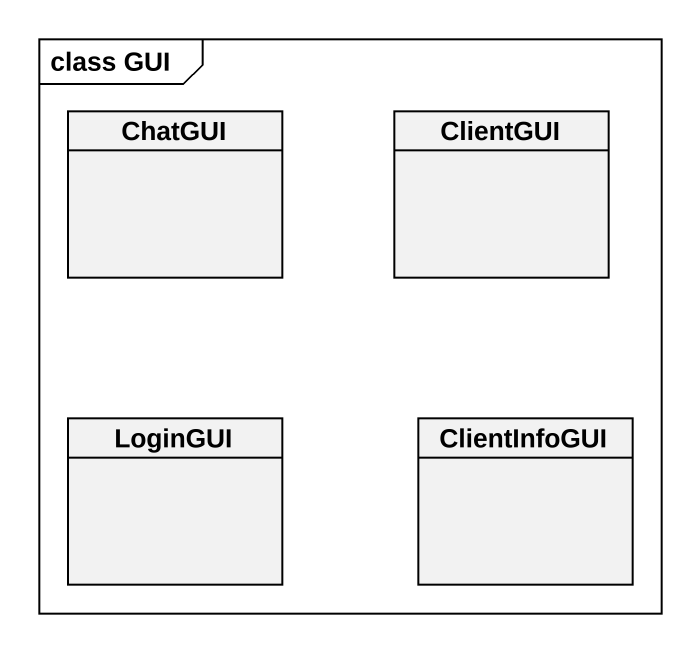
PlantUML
@startuml
mainframe class GUI
hide circle
hide empty members
class ChatGUI
class ClientGUI
class LoginGUI
class ClientInfoGUI
@enduml
